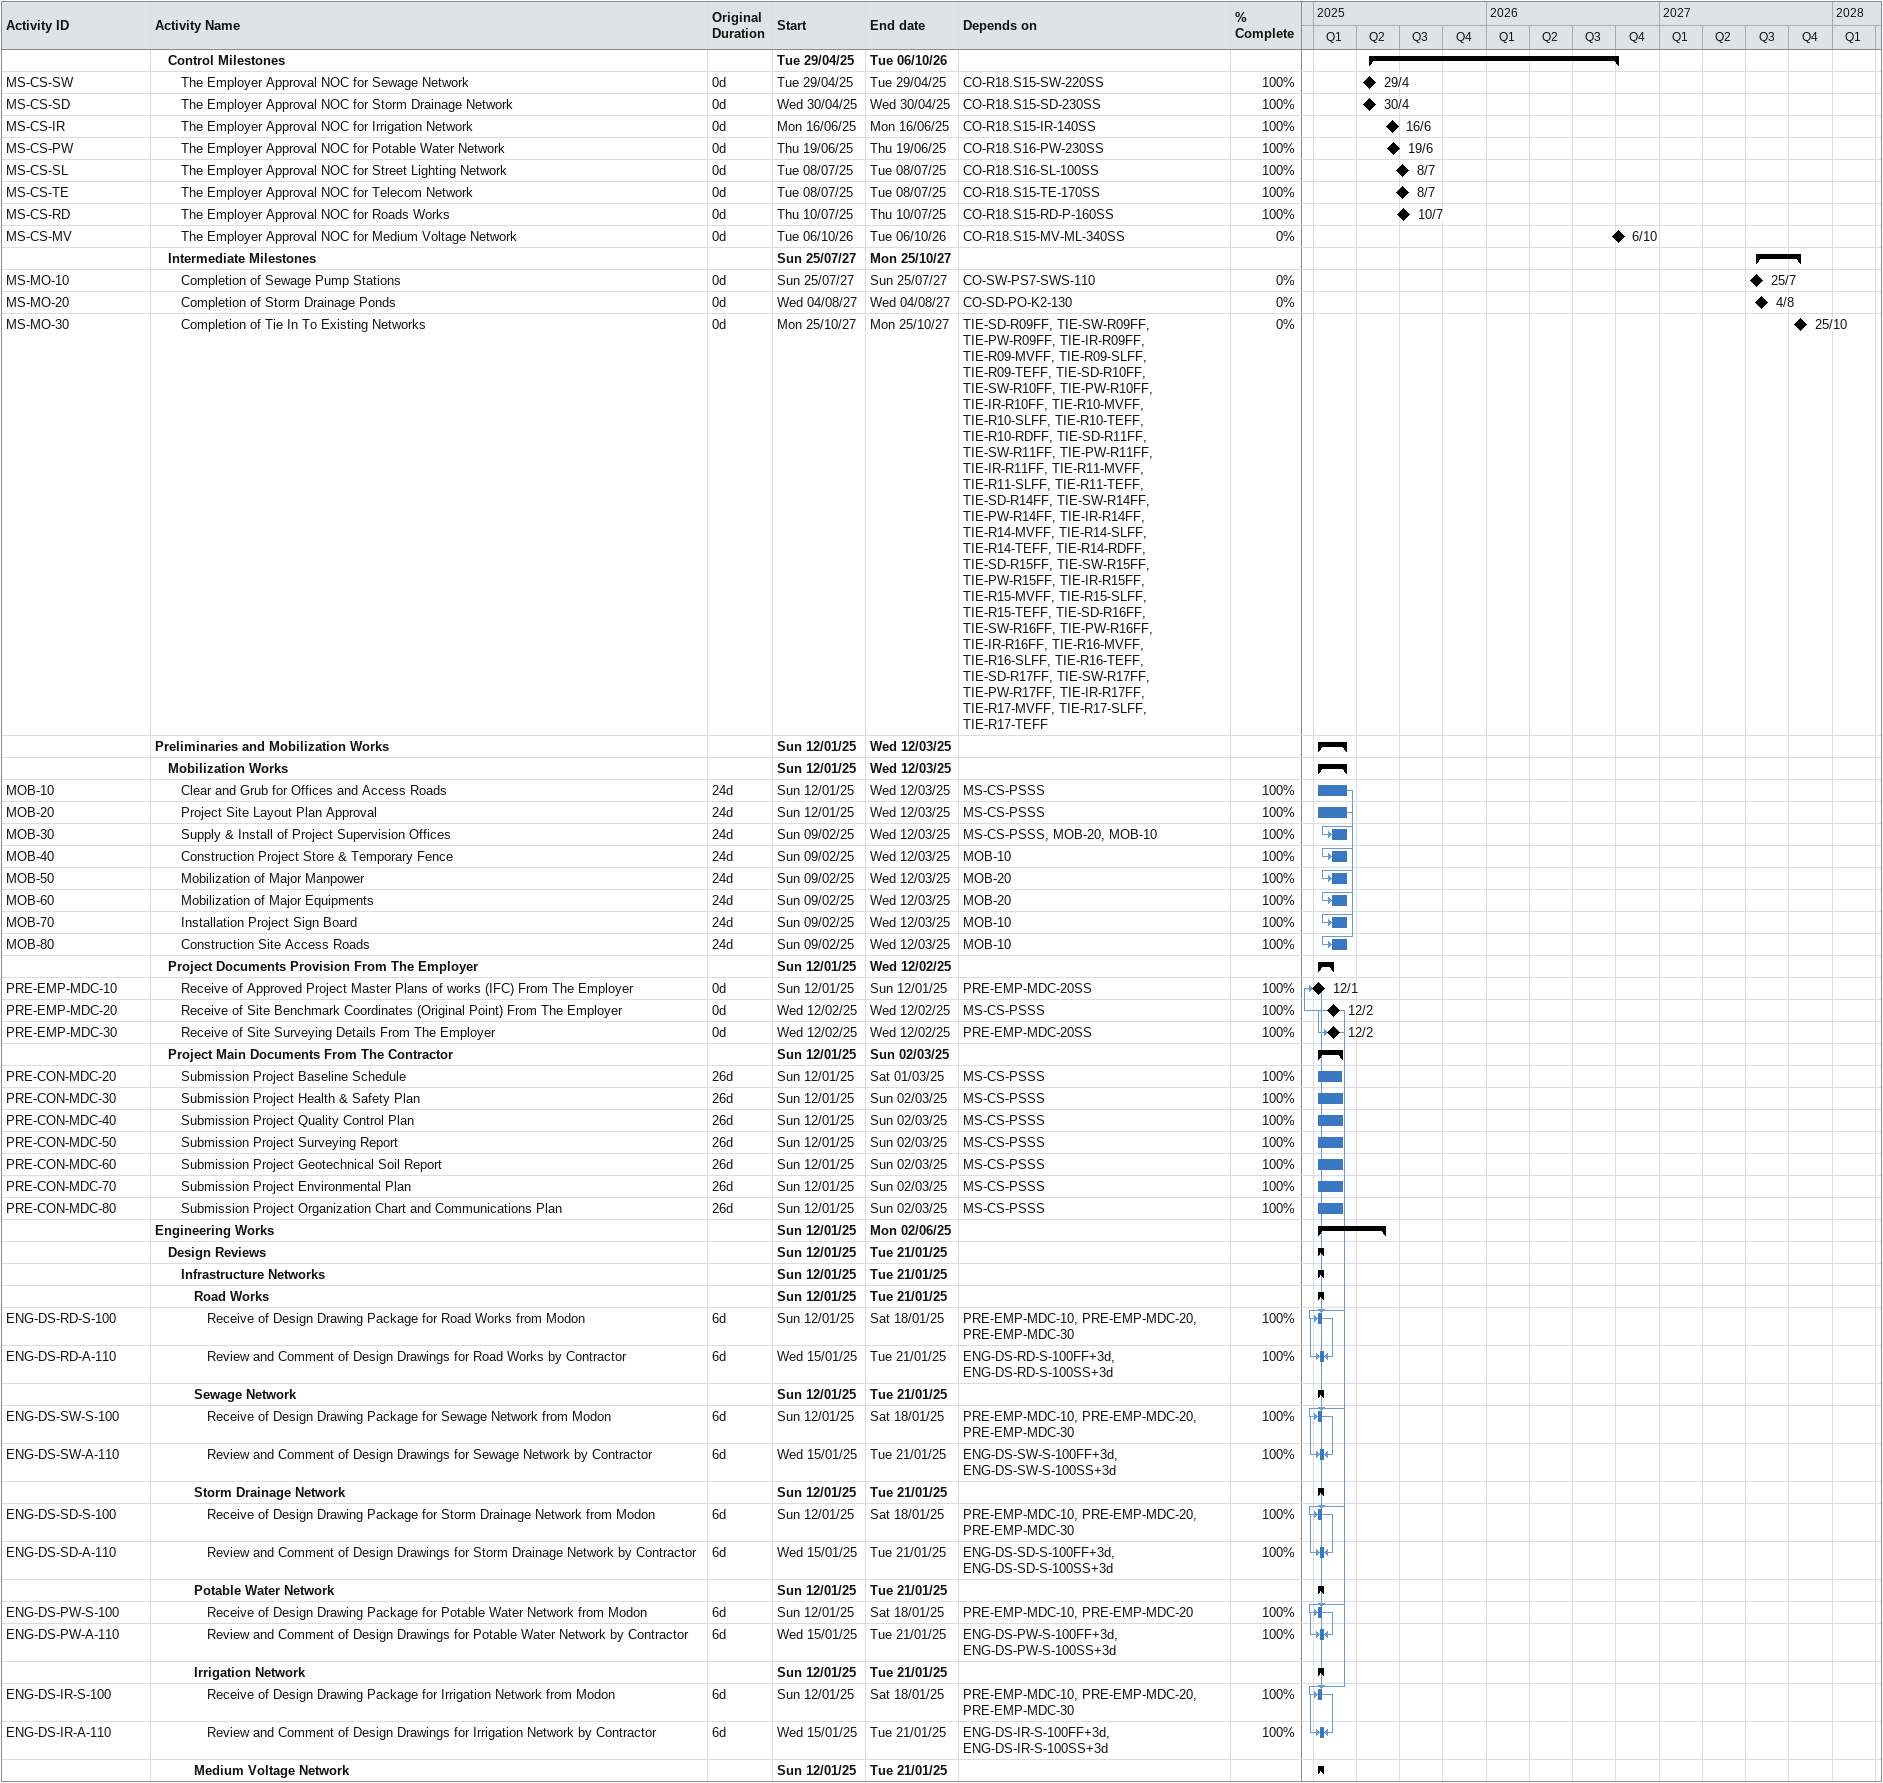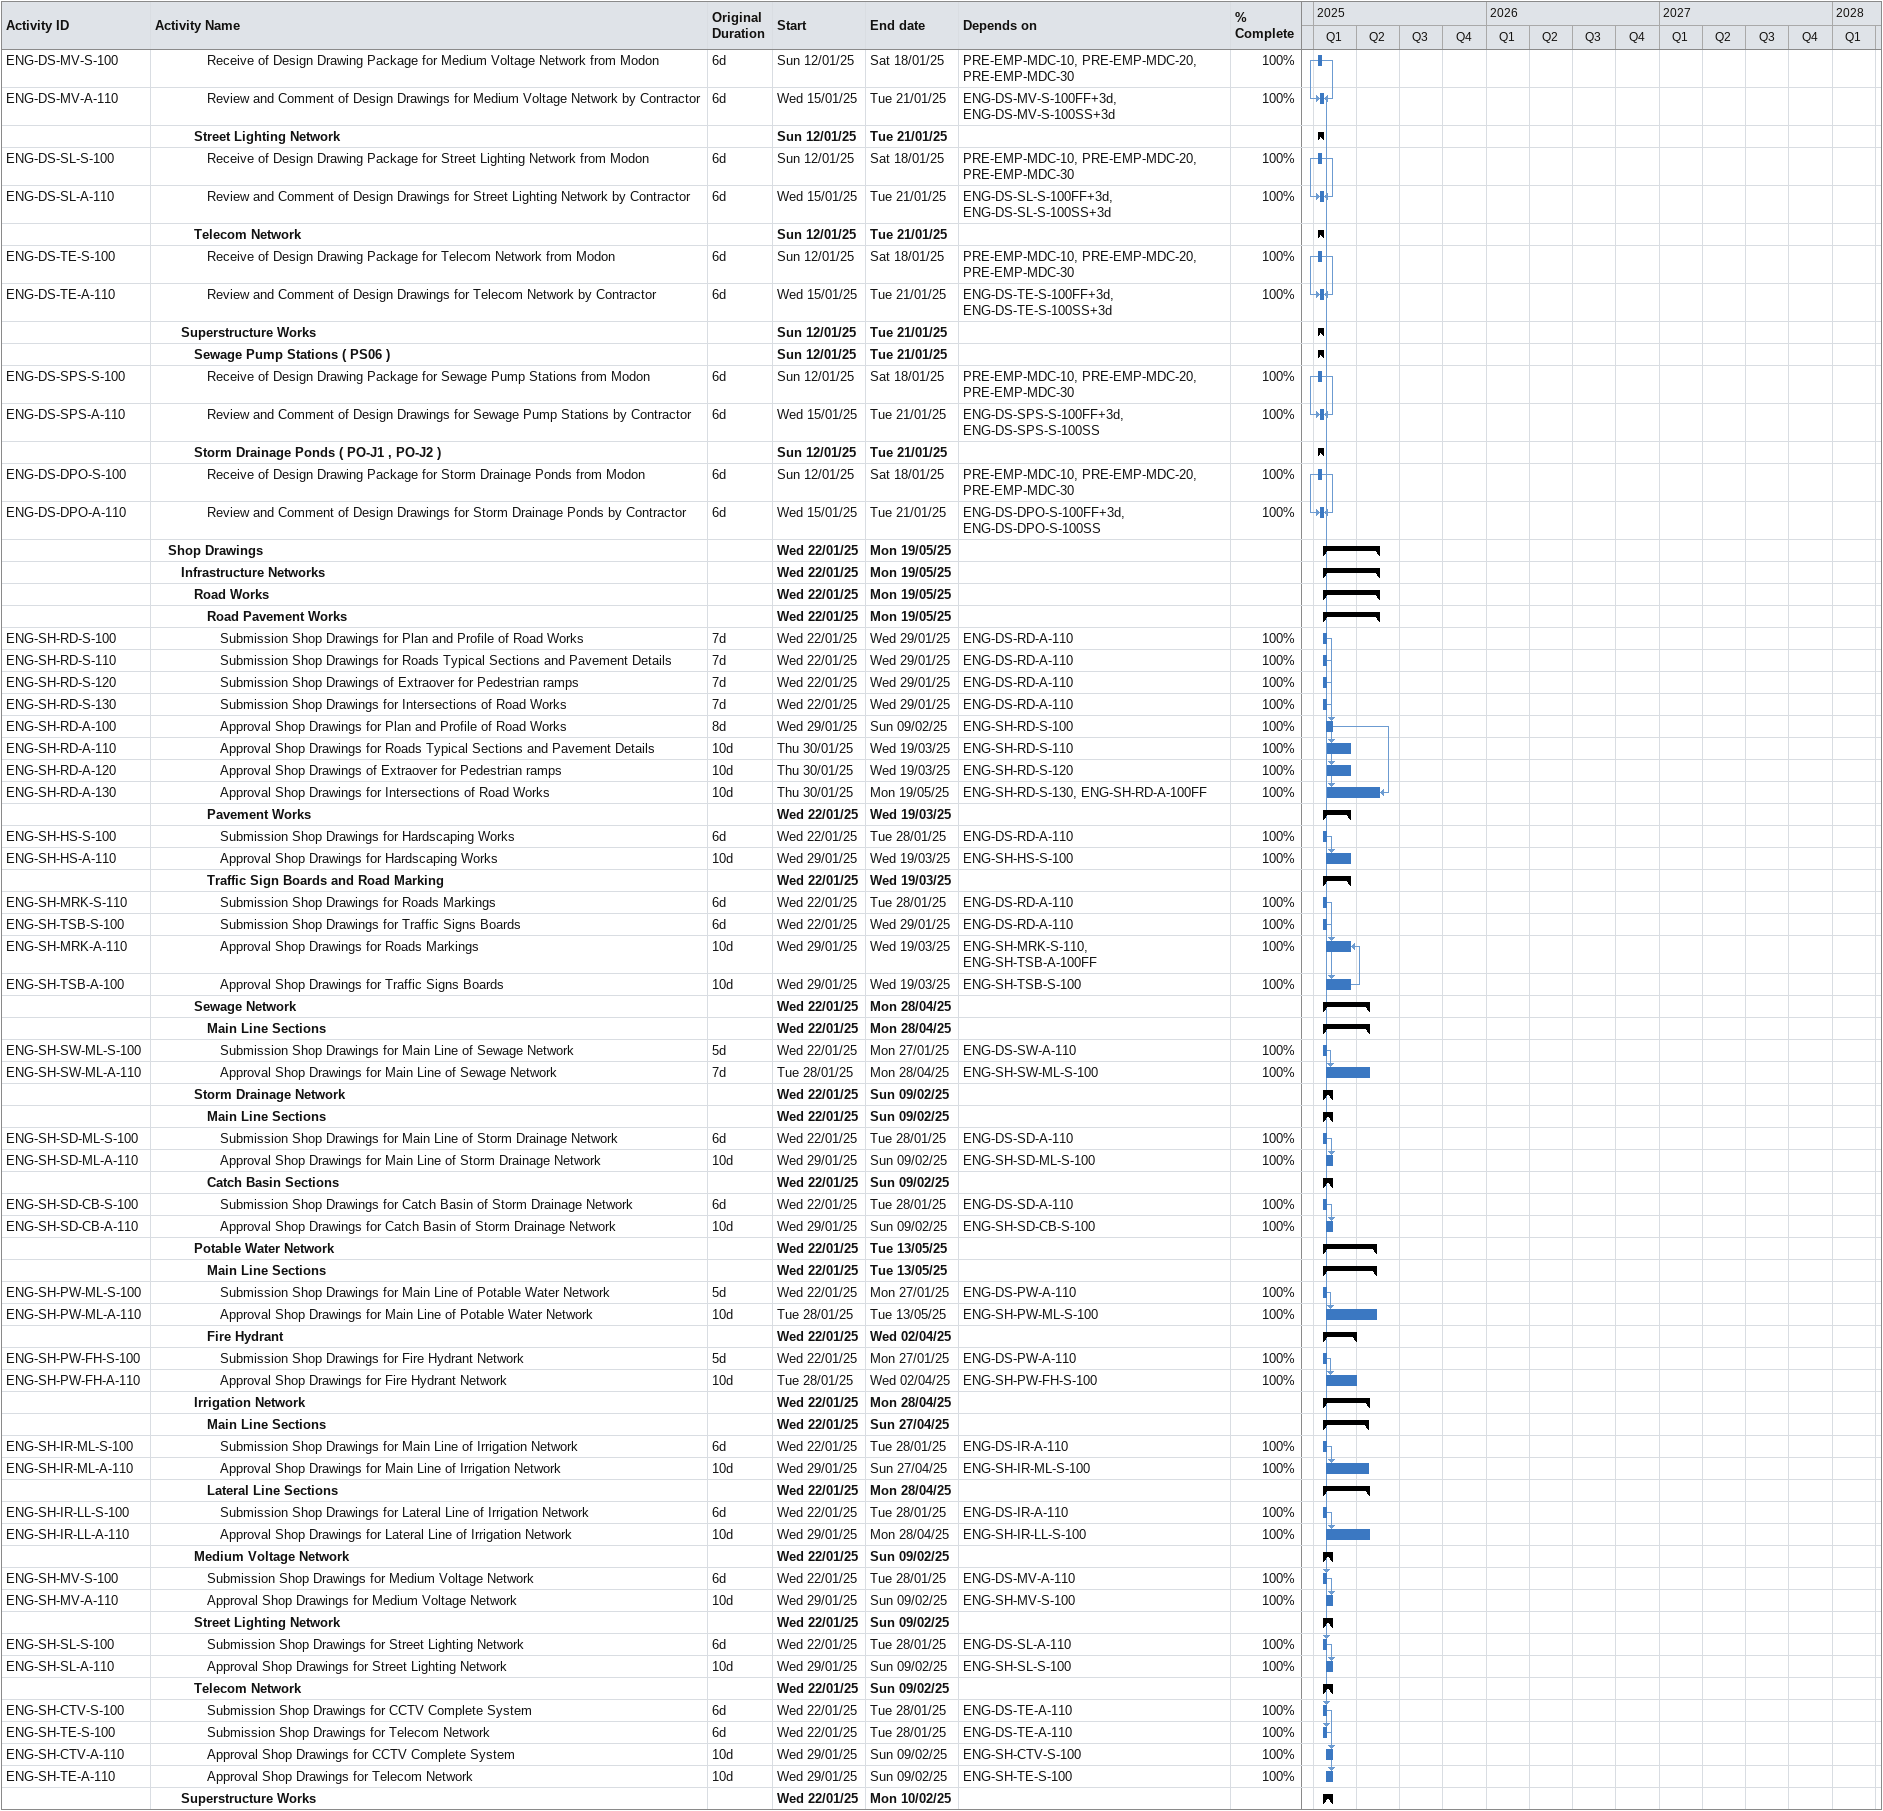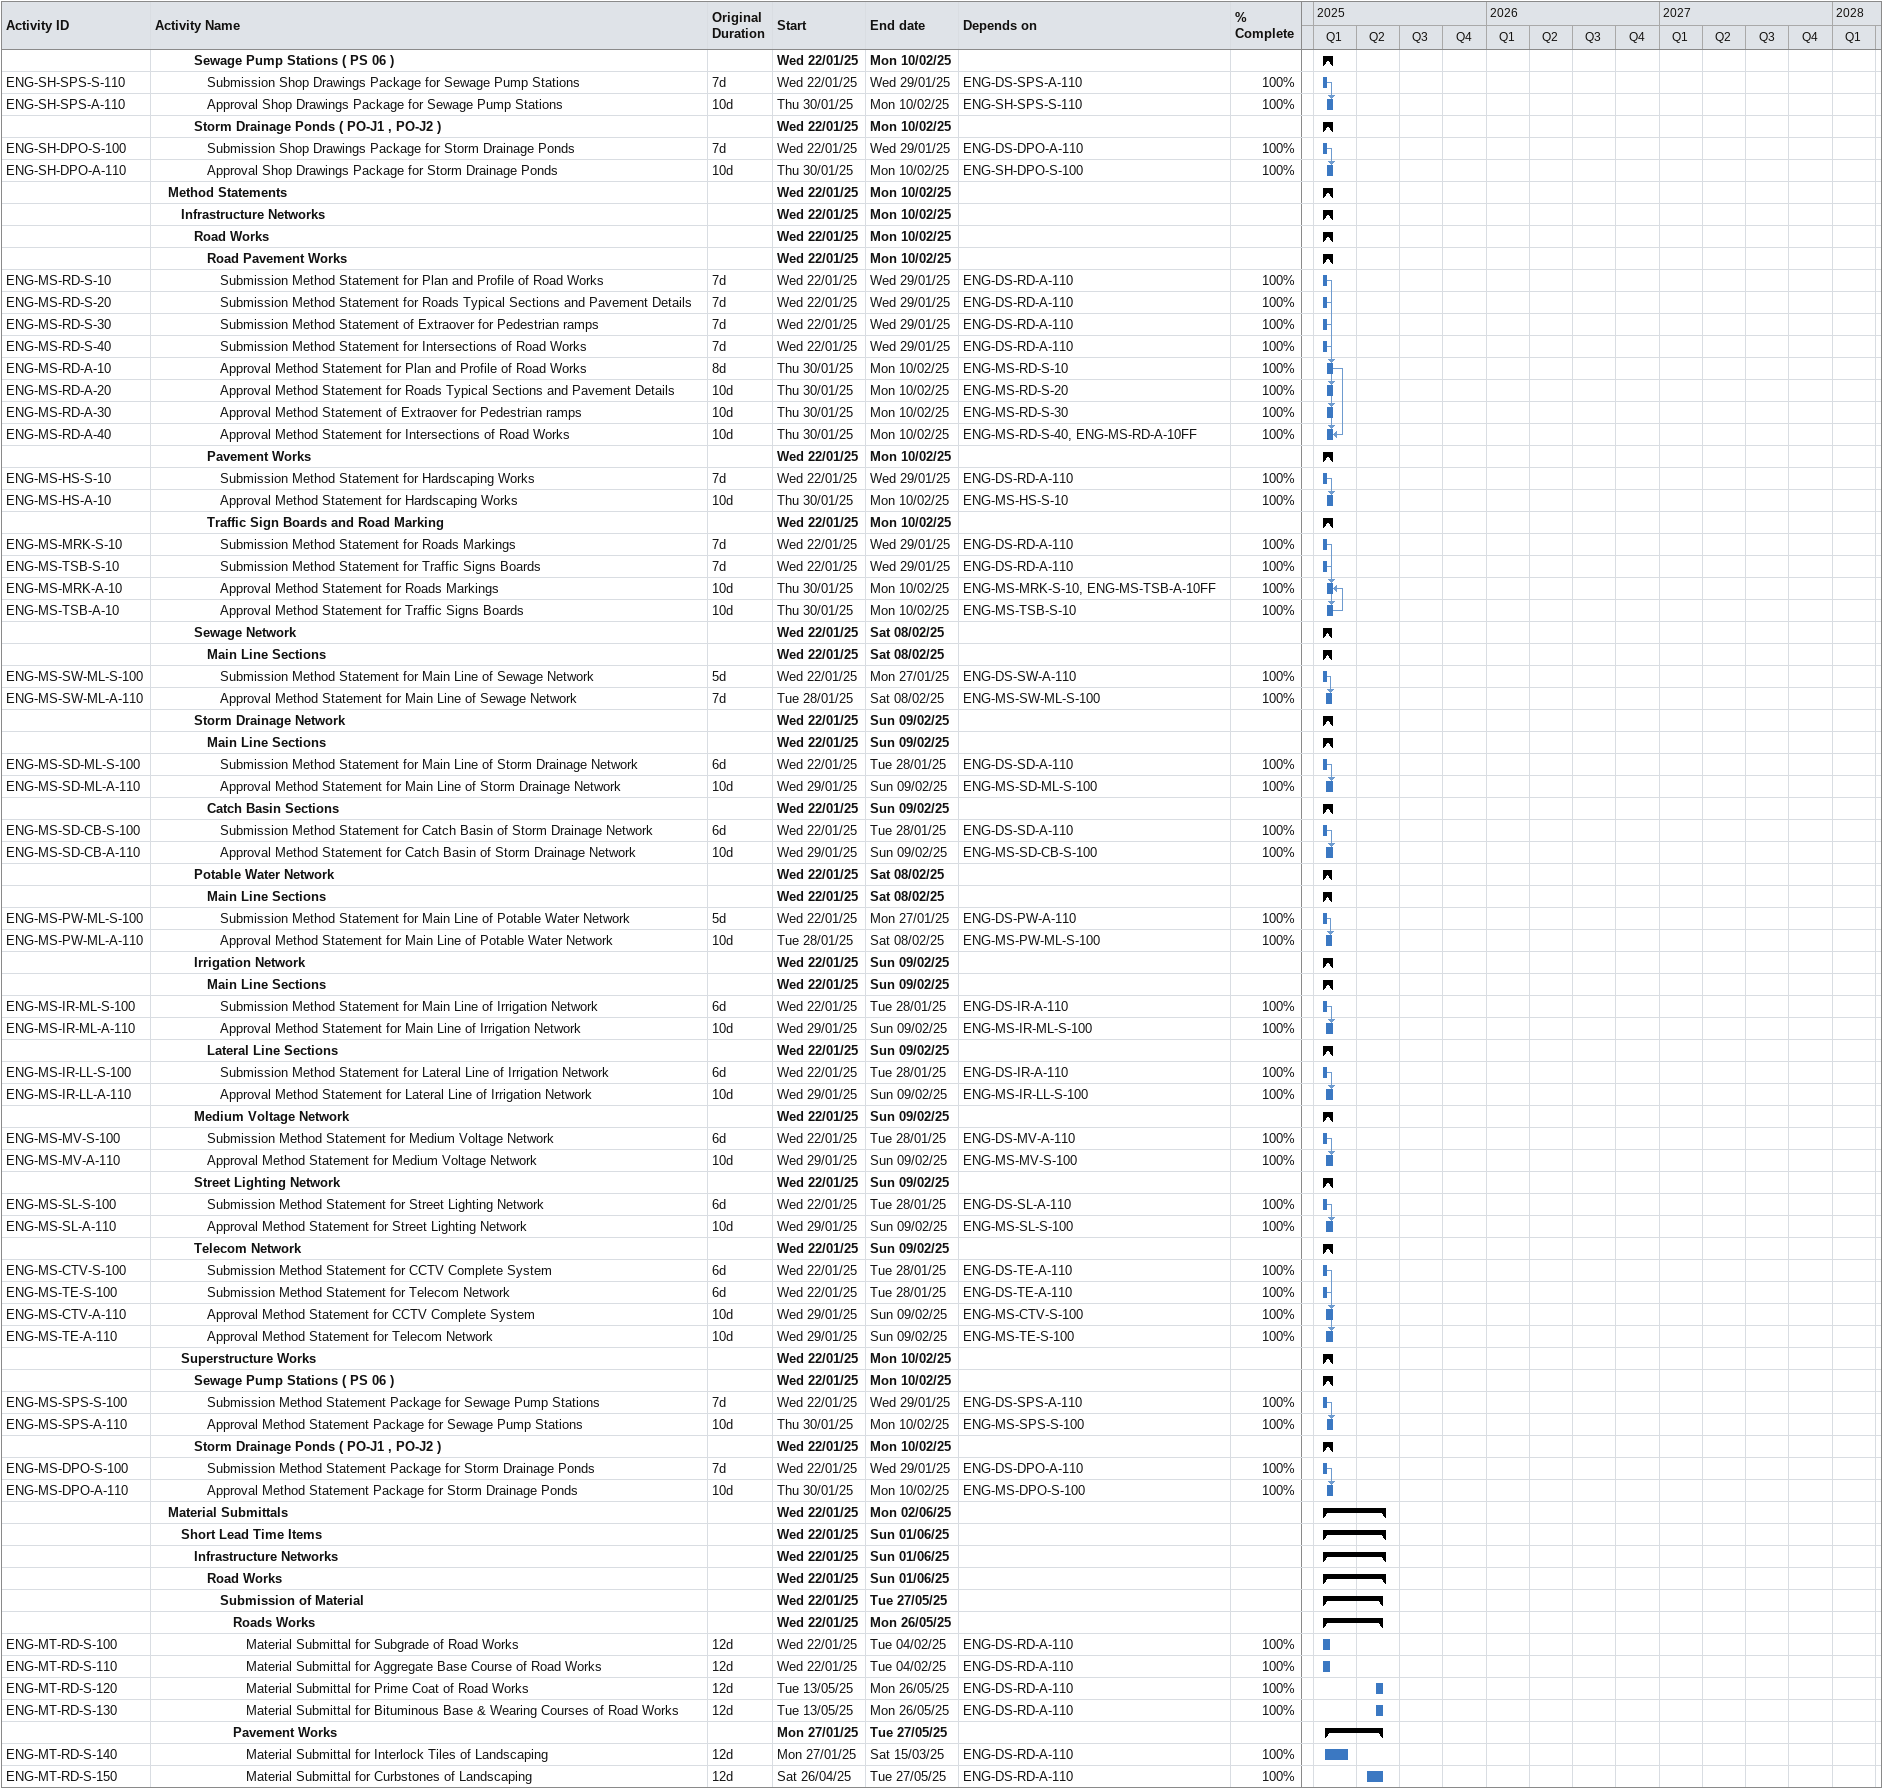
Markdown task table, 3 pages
| ID | Level | Task | Original duration | Start | Finish | Predecessors | % complete |
|---|---|---|---|---|---|---|---|
|  | 2 | **Control Milestones** |  | 2025-04-29 | 2026-10-06 |  |  |
| MS-CS-SW | 3 | The Employer Approval NOC for Sewage Network | 0d | 2025-04-29 | 2025-04-29 | CO-R18.S15-SW-220SS | 100 |
| MS-CS-SD | 3 | The Employer Approval NOC for Storm Drainage Network | 0d | 2025-04-30 | 2025-04-30 | CO-R18.S15-SD-230SS | 100 |
| MS-CS-IR | 3 | The Employer Approval NOC for Irrigation Network | 0d | 2025-06-16 | 2025-06-16 | CO-R18.S15-IR-140SS | 100 |
| MS-CS-PW | 3 | The Employer Approval NOC for Potable Water Network | 0d | 2025-06-19 | 2025-06-19 | CO-R18.S16-PW-230SS | 100 |
| MS-CS-SL | 3 | The Employer Approval NOC for Street Lighting Network | 0d | 2025-07-08 | 2025-07-08 | CO-R18.S16-SL-100SS | 100 |
| MS-CS-TE | 3 | The Employer Approval NOC for Telecom Network | 0d | 2025-07-08 | 2025-07-08 | CO-R18.S15-TE-170SS | 100 |
| MS-CS-RD | 3 | The Employer Approval NOC for Roads Works | 0d | 2025-07-10 | 2025-07-10 | CO-R18.S15-RD-P-160SS | 100 |
| MS-CS-MV | 3 | The Employer Approval NOC for Medium Voltage Network | 0d | 2026-10-06 | 2026-10-06 | CO-R18.S15-MV-ML-340SS | 0 |
|  | 2 | **Intermediate Milestones** |  | 2027-07-25 | 2027-10-25 |  |  |
| MS-MO-10 | 3 | Completion of Sewage Pump Stations | 0d | 2027-07-25 | 2027-07-25 | CO-SW-PS7-SWS-110 | 0 |
| MS-MO-20 | 3 | Completion of Storm Drainage Ponds | 0d | 2027-08-04 | 2027-08-04 | CO-SD-PO-K2-130 | 0 |
| MS-MO-30 | 3 | Completion of Tie In To Existing Networks | 0d | 2027-10-25 | 2027-10-25 | TIE-SD-R09FF, TIE-SW-R09FF, TIE-PW-R09FF, TIE-IR-R09FF, TIE-R09-MVFF, TIE-R09-SLFF, TIE-R09-TEFF, TIE-SD-R10FF, TIE-SW-R10FF, TIE-PW-R10FF, TIE-IR-R10FF, TIE-R10-MVFF, TIE-R10-SLFF, TIE-R10-TEFF, TIE-R10-RDFF, TIE-SD-R11FF, TIE-SW-R11FF, TIE-PW-R11FF, TIE-IR-R11FF, TIE-R11-MVFF, TIE-R11-SLFF, TIE-R11-TEFF, TIE-SD-R14FF, TIE-SW-R14FF, TIE-PW-R14FF, TIE-IR-R14FF, TIE-R14-MVFF, TIE-R14-SLFF, TIE-R14-TEFF, TIE-R14-RDFF, TIE-SD-R15FF, TIE-SW-R15FF, TIE-PW-R15FF, TIE-IR-R15FF, TIE-R15-MVFF, TIE-R15-SLFF, TIE-R15-TEFF, TIE-SD-R16FF, TIE-SW-R16FF, TIE-PW-R16FF, TIE-IR-R16FF, TIE-R16-MVFF, TIE-R16-SLFF, TIE-R16-TEFF, TIE-SD-R17FF, TIE-SW-R17FF, TIE-PW-R17FF, TIE-IR-R17FF, TIE-R17-MVFF, TIE-R17-SLFF, TIE-R17-TEFF | 0 |
|  | 1 | **Preliminaries and Mobilization Works** |  | 2025-01-12 | 2025-03-12 |  |  |
|  | 2 | **Mobilization Works** |  | 2025-01-12 | 2025-03-12 |  |  |
| MOB-10 | 3 | Clear and Grub for Offices and Access Roads | 24d | 2025-01-12 | 2025-03-12 | MS-CS-PSSS | 100 |
| MOB-20 | 3 | Project Site Layout Plan Approval | 24d | 2025-01-12 | 2025-03-12 | MS-CS-PSSS | 100 |
| MOB-30 | 3 | Supply & Install of Project Supervision Offices | 24d | 2025-02-09 | 2025-03-12 | MS-CS-PSSS, MOB-20, MOB-10 | 100 |
| MOB-40 | 3 | Construction Project Store & Temporary Fence | 24d | 2025-02-09 | 2025-03-12 | MOB-10 | 100 |
| MOB-50 | 3 | Mobilization of Major Manpower | 24d | 2025-02-09 | 2025-03-12 | MOB-20 | 100 |
| MOB-60 | 3 | Mobilization of Major Equipments | 24d | 2025-02-09 | 2025-03-12 | MOB-20 | 100 |
| MOB-70 | 3 | Installation Project Sign Board | 24d | 2025-02-09 | 2025-03-12 | MOB-10 | 100 |
| MOB-80 | 3 | Construction Site Access Roads | 24d | 2025-02-09 | 2025-03-12 | MOB-10 | 100 |
|  | 2 | **Project Documents Provision From The Employer** |  | 2025-01-12 | 2025-02-12 |  |  |
| PRE-EMP-MDC-10 | 3 | Receive of Approved Project Master Plans of works (IFC) From The Employer | 0d | 2025-01-12 | 2025-01-12 | PRE-EMP-MDC-20SS | 100 |
| PRE-EMP-MDC-20 | 3 | Receive of Site Benchmark Coordinates (Original Point) From The Employer | 0d | 2025-02-12 | 2025-02-12 | MS-CS-PSSS | 100 |
| PRE-EMP-MDC-30 | 3 | Receive of Site Surveying Details From The Employer | 0d | 2025-02-12 | 2025-02-12 | PRE-EMP-MDC-20SS | 100 |
|  | 2 | **Project Main Documents From The Contractor** |  | 2025-01-12 | 2025-03-02 |  |  |
| PRE-CON-MDC-20 | 3 | Submission Project Baseline Schedule | 26d | 2025-01-12 | 2025-03-01 | MS-CS-PSSS | 100 |
| PRE-CON-MDC-30 | 3 | Submission Project Health & Safety Plan | 26d | 2025-01-12 | 2025-03-02 | MS-CS-PSSS | 100 |
| PRE-CON-MDC-40 | 3 | Submission Project Quality Control Plan | 26d | 2025-01-12 | 2025-03-02 | MS-CS-PSSS | 100 |
| PRE-CON-MDC-50 | 3 | Submission Project Surveying Report | 26d | 2025-01-12 | 2025-03-02 | MS-CS-PSSS | 100 |
| PRE-CON-MDC-60 | 3 | Submission Project Geotechnical Soil Report | 26d | 2025-01-12 | 2025-03-02 | MS-CS-PSSS | 100 |
| PRE-CON-MDC-70 | 3 | Submission Project Environmental Plan | 26d | 2025-01-12 | 2025-03-02 | MS-CS-PSSS | 100 |
| PRE-CON-MDC-80 | 3 | Submission Project Organization Chart and Communications Plan | 26d | 2025-01-12 | 2025-03-02 | MS-CS-PSSS | 100 |
|  | 1 | **Engineering Works** |  | 2025-01-12 | 2025-06-02 |  |  |
|  | 2 | **Design Reviews** |  | 2025-01-12 | 2025-01-21 |  |  |
|  | 3 | **Infrastructure Networks** |  | 2025-01-12 | 2025-01-21 |  |  |
|  | 4 | **Road Works** |  | 2025-01-12 | 2025-01-21 |  |  |
| ENG-DS-RD-S-100 | 5 | Receive of Design Drawing Package for Road Works from Modon | 6d | 2025-01-12 | 2025-01-18 | PRE-EMP-MDC-10, PRE-EMP-MDC-20, PRE-EMP-MDC-30 | 100 |
| ENG-DS-RD-A-110 | 5 | Review and Comment of Design Drawings for Road Works by Contractor | 6d | 2025-01-15 | 2025-01-21 | ENG-DS-RD-S-100FF+3d, ENG-DS-RD-S-100SS+3d | 100 |
|  | 4 | **Sewage Network** |  | 2025-01-12 | 2025-01-21 |  |  |
| ENG-DS-SW-S-100 | 5 | Receive of Design Drawing Package for Sewage Network from Modon | 6d | 2025-01-12 | 2025-01-18 | PRE-EMP-MDC-10, PRE-EMP-MDC-20, PRE-EMP-MDC-30 | 100 |
| ENG-DS-SW-A-110 | 5 | Review and Comment of Design Drawings for Sewage Network by Contractor | 6d | 2025-01-15 | 2025-01-21 | ENG-DS-SW-S-100FF+3d, ENG-DS-SW-S-100SS+3d | 100 |
|  | 4 | **Storm Drainage Network** |  | 2025-01-12 | 2025-01-21 |  |  |
| ENG-DS-SD-S-100 | 5 | Receive of Design Drawing Package for Storm Drainage Network from Modon | 6d | 2025-01-12 | 2025-01-18 | PRE-EMP-MDC-10, PRE-EMP-MDC-20, PRE-EMP-MDC-30 | 100 |
| ENG-DS-SD-A-110 | 5 | Review and Comment of Design Drawings for Storm Drainage Network by Contractor | 6d | 2025-01-15 | 2025-01-21 | ENG-DS-SD-S-100FF+3d, ENG-DS-SD-S-100SS+3d | 100 |
|  | 4 | **Potable Water Network** |  | 2025-01-12 | 2025-01-21 |  |  |
| ENG-DS-PW-S-100 | 5 | Receive of Design Drawing Package for Potable Water Network from Modon | 6d | 2025-01-12 | 2025-01-18 | PRE-EMP-MDC-10, PRE-EMP-MDC-20 | 100 |
| ENG-DS-PW-A-110 | 5 | Review and Comment of Design Drawings for Potable Water Network by Contractor | 6d | 2025-01-15 | 2025-01-21 | ENG-DS-PW-S-100FF+3d, ENG-DS-PW-S-100SS+3d | 100 |
|  | 4 | **Irrigation Network** |  | 2025-01-12 | 2025-01-21 |  |  |
| ENG-DS-IR-S-100 | 5 | Receive of Design Drawing Package for Irrigation Network from Modon | 6d | 2025-01-12 | 2025-01-18 | PRE-EMP-MDC-10, PRE-EMP-MDC-20, PRE-EMP-MDC-30 | 100 |
| ENG-DS-IR-A-110 | 5 | Review and Comment of Design Drawings for Irrigation Network by Contractor | 6d | 2025-01-15 | 2025-01-21 | ENG-DS-IR-S-100FF+3d, ENG-DS-IR-S-100SS+3d | 100 |
|  | 4 | **Medium Voltage Network** |  | 2025-01-12 | 2025-01-21 |  |  |
| ENG-DS-MV-S-100 | 5 | Receive of Design Drawing Package for Medium Voltage Network from Modon | 6d | 2025-01-12 | 2025-01-18 | PRE-EMP-MDC-10, PRE-EMP-MDC-20, PRE-EMP-MDC-30 | 100 |
| ENG-DS-MV-A-110 | 5 | Review and Comment of Design Drawings for Medium Voltage Network by Contractor | 6d | 2025-01-15 | 2025-01-21 | ENG-DS-MV-S-100FF+3d, ENG-DS-MV-S-100SS+3d | 100 |
|  | 4 | **Street Lighting Network** |  | 2025-01-12 | 2025-01-21 |  |  |
| ENG-DS-SL-S-100 | 5 | Receive of Design Drawing Package for Street Lighting Network from Modon | 6d | 2025-01-12 | 2025-01-18 | PRE-EMP-MDC-10, PRE-EMP-MDC-20, PRE-EMP-MDC-30 | 100 |
| ENG-DS-SL-A-110 | 5 | Review and Comment of Design Drawings for Street Lighting Network by Contractor | 6d | 2025-01-15 | 2025-01-21 | ENG-DS-SL-S-100FF+3d, ENG-DS-SL-S-100SS+3d | 100 |
|  | 4 | **Telecom Network** |  | 2025-01-12 | 2025-01-21 |  |  |
| ENG-DS-TE-S-100 | 5 | Receive of Design Drawing Package for Telecom Network from Modon | 6d | 2025-01-12 | 2025-01-18 | PRE-EMP-MDC-10, PRE-EMP-MDC-20, PRE-EMP-MDC-30 | 100 |
| ENG-DS-TE-A-110 | 5 | Review and Comment of Design Drawings for Telecom Network by Contractor | 6d | 2025-01-15 | 2025-01-21 | ENG-DS-TE-S-100FF+3d, ENG-DS-TE-S-100SS+3d | 100 |
|  | 3 | **Superstructure Works** |  | 2025-01-12 | 2025-01-21 |  |  |
|  | 4 | **Sewage Pump Stations ( PS06 )** |  | 2025-01-12 | 2025-01-21 |  |  |
| ENG-DS-SPS-S-100 | 5 | Receive of Design Drawing Package for Sewage Pump Stations from Modon | 6d | 2025-01-12 | 2025-01-18 | PRE-EMP-MDC-10, PRE-EMP-MDC-20, PRE-EMP-MDC-30 | 100 |
| ENG-DS-SPS-A-110 | 5 | Review and Comment of Design Drawings for Sewage Pump Stations by Contractor | 6d | 2025-01-15 | 2025-01-21 | ENG-DS-SPS-S-100FF+3d, ENG-DS-SPS-S-100SS | 100 |
|  | 4 | **Storm Drainage Ponds ( PO-J1 , PO-J2 )** |  | 2025-01-12 | 2025-01-21 |  |  |
| ENG-DS-DPO-S-100 | 5 | Receive of Design Drawing Package for Storm Drainage Ponds from Modon | 6d | 2025-01-12 | 2025-01-18 | PRE-EMP-MDC-10, PRE-EMP-MDC-20, PRE-EMP-MDC-30 | 100 |
| ENG-DS-DPO-A-110 | 5 | Review and Comment of Design Drawings for Storm Drainage Ponds by Contractor | 6d | 2025-01-15 | 2025-01-21 | ENG-DS-DPO-S-100FF+3d, ENG-DS-DPO-S-100SS | 100 |
|  | 2 | **Shop Drawings** |  | 2025-01-22 | 2025-05-19 |  |  |
|  | 3 | **Infrastructure Networks** |  | 2025-01-22 | 2025-05-19 |  |  |
|  | 4 | **Road Works** |  | 2025-01-22 | 2025-05-19 |  |  |
|  | 5 | **Road Pavement Works** |  | 2025-01-22 | 2025-05-19 |  |  |
| ENG-SH-RD-S-100 | 6 | Submission Shop Drawings for Plan and Profile of Road Works | 7d | 2025-01-22 | 2025-01-29 | ENG-DS-RD-A-110 | 100 |
| ENG-SH-RD-S-110 | 6 | Submission Shop Drawings for Roads Typical Sections and Pavement Details | 7d | 2025-01-22 | 2025-01-29 | ENG-DS-RD-A-110 | 100 |
| ENG-SH-RD-S-120 | 6 | Submission Shop Drawings of Extraover for Pedestrian ramps | 7d | 2025-01-22 | 2025-01-29 | ENG-DS-RD-A-110 | 100 |
| ENG-SH-RD-S-130 | 6 | Submission Shop Drawings for Intersections of Road Works | 7d | 2025-01-22 | 2025-01-29 | ENG-DS-RD-A-110 | 100 |
| ENG-SH-RD-A-100 | 6 | Approval Shop Drawings for Plan and Profile of Road Works | 8d | 2025-01-29 | 2025-02-09 | ENG-SH-RD-S-100 | 100 |
| ENG-SH-RD-A-110 | 6 | Approval Shop Drawings for Roads Typical Sections and Pavement Details | 10d | 2025-01-30 | 2025-03-19 | ENG-SH-RD-S-110 | 100 |
| ENG-SH-RD-A-120 | 6 | Approval Shop Drawings of Extraover for Pedestrian ramps | 10d | 2025-01-30 | 2025-03-19 | ENG-SH-RD-S-120 | 100 |
| ENG-SH-RD-A-130 | 6 | Approval Shop Drawings for Intersections of Road Works | 10d | 2025-01-30 | 2025-05-19 | ENG-SH-RD-S-130, ENG-SH-RD-A-100FF | 100 |
|  | 5 | **Pavement Works** |  | 2025-01-22 | 2025-03-19 |  |  |
| ENG-SH-HS-S-100 | 6 | Submission Shop Drawings for Hardscaping Works | 6d | 2025-01-22 | 2025-01-28 | ENG-DS-RD-A-110 | 100 |
| ENG-SH-HS-A-110 | 6 | Approval Shop Drawings for Hardscaping Works | 10d | 2025-01-29 | 2025-03-19 | ENG-SH-HS-S-100 | 100 |
|  | 5 | **Traffic Sign Boards and Road Marking** |  | 2025-01-22 | 2025-03-19 |  |  |
| ENG-SH-MRK-S-110 | 6 | Submission Shop Drawings for Roads Markings | 6d | 2025-01-22 | 2025-01-28 | ENG-DS-RD-A-110 | 100 |
| ENG-SH-TSB-S-100 | 6 | Submission Shop Drawings for Traffic Signs Boards | 6d | 2025-01-22 | 2025-01-29 | ENG-DS-RD-A-110 | 100 |
| ENG-SH-MRK-A-110 | 6 | Approval Shop Drawings for Roads Markings | 10d | 2025-01-29 | 2025-03-19 | ENG-SH-MRK-S-110, ENG-SH-TSB-A-100FF | 100 |
| ENG-SH-TSB-A-100 | 6 | Approval Shop Drawings for Traffic Signs Boards | 10d | 2025-01-29 | 2025-03-19 | ENG-SH-TSB-S-100 | 100 |
|  | 4 | **Sewage Network** |  | 2025-01-22 | 2025-04-28 |  |  |
|  | 5 | **Main Line Sections** |  | 2025-01-22 | 2025-04-28 |  |  |
| ENG-SH-SW-ML-S-100 | 6 | Submission Shop Drawings for Main Line of Sewage Network | 5d | 2025-01-22 | 2025-01-27 | ENG-DS-SW-A-110 | 100 |
| ENG-SH-SW-ML-A-110 | 6 | Approval Shop Drawings for Main Line of Sewage Network | 7d | 2025-01-28 | 2025-04-28 | ENG-SH-SW-ML-S-100 | 100 |
|  | 4 | **Storm Drainage Network** |  | 2025-01-22 | 2025-02-09 |  |  |
|  | 5 | **Main Line Sections** |  | 2025-01-22 | 2025-02-09 |  |  |
| ENG-SH-SD-ML-S-100 | 6 | Submission Shop Drawings for Main Line of Storm Drainage Network | 6d | 2025-01-22 | 2025-01-28 | ENG-DS-SD-A-110 | 100 |
| ENG-SH-SD-ML-A-110 | 6 | Approval Shop Drawings for Main Line of Storm Drainage Network | 10d | 2025-01-29 | 2025-02-09 | ENG-SH-SD-ML-S-100 | 100 |
|  | 5 | **Catch Basin Sections** |  | 2025-01-22 | 2025-02-09 |  |  |
| ENG-SH-SD-CB-S-100 | 6 | Submission Shop Drawings for Catch Basin of Storm Drainage Network | 6d | 2025-01-22 | 2025-01-28 | ENG-DS-SD-A-110 | 100 |
| ENG-SH-SD-CB-A-110 | 6 | Approval Shop Drawings for Catch Basin of Storm Drainage Network | 10d | 2025-01-29 | 2025-02-09 | ENG-SH-SD-CB-S-100 | 100 |
|  | 4 | **Potable Water Network** |  | 2025-01-22 | 2025-05-13 |  |  |
|  | 5 | **Main Line Sections** |  | 2025-01-22 | 2025-05-13 |  |  |
| ENG-SH-PW-ML-S-100 | 6 | Submission Shop Drawings for Main Line of Potable Water Network | 5d | 2025-01-22 | 2025-01-27 | ENG-DS-PW-A-110 | 100 |
| ENG-SH-PW-ML-A-110 | 6 | Approval Shop Drawings for Main Line of Potable Water Network | 10d | 2025-01-28 | 2025-05-13 | ENG-SH-PW-ML-S-100 | 100 |
|  | 5 | **Fire Hydrant** |  | 2025-01-22 | 2025-04-02 |  |  |
| ENG-SH-PW-FH-S-100 | 6 | Submission Shop Drawings for Fire Hydrant Network | 5d | 2025-01-22 | 2025-01-27 | ENG-DS-PW-A-110 | 100 |
| ENG-SH-PW-FH-A-110 | 6 | Approval Shop Drawings for Fire Hydrant Network | 10d | 2025-01-28 | 2025-04-02 | ENG-SH-PW-FH-S-100 | 100 |
|  | 4 | **Irrigation Network** |  | 2025-01-22 | 2025-04-28 |  |  |
|  | 5 | **Main Line Sections** |  | 2025-01-22 | 2025-04-27 |  |  |
| ENG-SH-IR-ML-S-100 | 6 | Submission Shop Drawings for Main Line of Irrigation Network | 6d | 2025-01-22 | 2025-01-28 | ENG-DS-IR-A-110 | 100 |
| ENG-SH-IR-ML-A-110 | 6 | Approval Shop Drawings for Main Line of Irrigation Network | 10d | 2025-01-29 | 2025-04-27 | ENG-SH-IR-ML-S-100 | 100 |
|  | 5 | **Lateral Line Sections** |  | 2025-01-22 | 2025-04-28 |  |  |
| ENG-SH-IR-LL-S-100 | 6 | Submission Shop Drawings for Lateral Line of Irrigation Network | 6d | 2025-01-22 | 2025-01-28 | ENG-DS-IR-A-110 | 100 |
| ENG-SH-IR-LL-A-110 | 6 | Approval Shop Drawings for Lateral Line of Irrigation Network | 10d | 2025-01-29 | 2025-04-28 | ENG-SH-IR-LL-S-100 | 100 |
|  | 4 | **Medium Voltage Network** |  | 2025-01-22 | 2025-02-09 |  |  |
| ENG-SH-MV-S-100 | 5 | Submission Shop Drawings for Medium Voltage Network | 6d | 2025-01-22 | 2025-01-28 | ENG-DS-MV-A-110 | 100 |
| ENG-SH-MV-A-110 | 5 | Approval Shop Drawings for Medium Voltage Network | 10d | 2025-01-29 | 2025-02-09 | ENG-SH-MV-S-100 | 100 |
|  | 4 | **Street Lighting Network** |  | 2025-01-22 | 2025-02-09 |  |  |
| ENG-SH-SL-S-100 | 5 | Submission Shop Drawings for Street Lighting Network | 6d | 2025-01-22 | 2025-01-28 | ENG-DS-SL-A-110 | 100 |
| ENG-SH-SL-A-110 | 5 | Approval Shop Drawings for Street Lighting Network | 10d | 2025-01-29 | 2025-02-09 | ENG-SH-SL-S-100 | 100 |
|  | 4 | **Telecom Network** |  | 2025-01-22 | 2025-02-09 |  |  |
| ENG-SH-CTV-S-100 | 5 | Submission Shop Drawings for CCTV Complete System | 6d | 2025-01-22 | 2025-01-28 | ENG-DS-TE-A-110 | 100 |
| ENG-SH-TE-S-100 | 5 | Submission Shop Drawings for Telecom Network | 6d | 2025-01-22 | 2025-01-28 | ENG-DS-TE-A-110 | 100 |
| ENG-SH-CTV-A-110 | 5 | Approval Shop Drawings for CCTV Complete System | 10d | 2025-01-29 | 2025-02-09 | ENG-SH-CTV-S-100 | 100 |
| ENG-SH-TE-A-110 | 5 | Approval Shop Drawings for Telecom Network | 10d | 2025-01-29 | 2025-02-09 | ENG-SH-TE-S-100 | 100 |
|  | 3 | **Superstructure Works** |  | 2025-01-22 | 2025-02-10 |  |  |
|  | 4 | **Sewage Pump Stations ( PS 06 )** |  | 2025-01-22 | 2025-02-10 |  |  |
| ENG-SH-SPS-S-110 | 5 | Submission Shop Drawings Package for Sewage Pump Stations | 7d | 2025-01-22 | 2025-01-29 | ENG-DS-SPS-A-110 | 100 |
| ENG-SH-SPS-A-110 | 5 | Approval Shop Drawings Package for Sewage Pump Stations | 10d | 2025-01-30 | 2025-02-10 | ENG-SH-SPS-S-110 | 100 |
|  | 4 | **Storm Drainage Ponds ( PO-J1 , PO-J2 )** |  | 2025-01-22 | 2025-02-10 |  |  |
| ENG-SH-DPO-S-100 | 5 | Submission Shop Drawings Package for Storm Drainage Ponds | 7d | 2025-01-22 | 2025-01-29 | ENG-DS-DPO-A-110 | 100 |
| ENG-SH-DPO-A-110 | 5 | Approval Shop Drawings Package for Storm Drainage Ponds | 10d | 2025-01-30 | 2025-02-10 | ENG-SH-DPO-S-100 | 100 |
|  | 2 | **Method Statements** |  | 2025-01-22 | 2025-02-10 |  |  |
|  | 3 | **Infrastructure Networks** |  | 2025-01-22 | 2025-02-10 |  |  |
|  | 4 | **Road Works** |  | 2025-01-22 | 2025-02-10 |  |  |
|  | 5 | **Road Pavement Works** |  | 2025-01-22 | 2025-02-10 |  |  |
| ENG-MS-RD-S-10 | 6 | Submission Method Statement for Plan and Profile of Road Works | 7d | 2025-01-22 | 2025-01-29 | ENG-DS-RD-A-110 | 100 |
| ENG-MS-RD-S-20 | 6 | Submission Method Statement for Roads Typical Sections and Pavement Details | 7d | 2025-01-22 | 2025-01-29 | ENG-DS-RD-A-110 | 100 |
| ENG-MS-RD-S-30 | 6 | Submission Method Statement of Extraover for Pedestrian ramps | 7d | 2025-01-22 | 2025-01-29 | ENG-DS-RD-A-110 | 100 |
| ENG-MS-RD-S-40 | 6 | Submission Method Statement for Intersections of Road Works | 7d | 2025-01-22 | 2025-01-29 | ENG-DS-RD-A-110 | 100 |
| ENG-MS-RD-A-10 | 6 | Approval Method Statement for Plan and Profile of Road Works | 8d | 2025-01-30 | 2025-02-10 | ENG-MS-RD-S-10 | 100 |
| ENG-MS-RD-A-20 | 6 | Approval Method Statement for Roads Typical Sections and Pavement Details | 10d | 2025-01-30 | 2025-02-10 | ENG-MS-RD-S-20 | 100 |
| ENG-MS-RD-A-30 | 6 | Approval Method Statement of Extraover for Pedestrian ramps | 10d | 2025-01-30 | 2025-02-10 | ENG-MS-RD-S-30 | 100 |
| ENG-MS-RD-A-40 | 6 | Approval Method Statement for Intersections of Road Works | 10d | 2025-01-30 | 2025-02-10 | ENG-MS-RD-S-40, ENG-MS-RD-A-10FF | 100 |
|  | 5 | **Pavement Works** |  | 2025-01-22 | 2025-02-10 |  |  |
| ENG-MS-HS-S-10 | 6 | Submission Method Statement for Hardscaping Works | 7d | 2025-01-22 | 2025-01-29 | ENG-DS-RD-A-110 | 100 |
| ENG-MS-HS-A-10 | 6 | Approval Method Statement for Hardscaping Works | 10d | 2025-01-30 | 2025-02-10 | ENG-MS-HS-S-10 | 100 |
|  | 5 | **Traffic Sign Boards and Road Marking** |  | 2025-01-22 | 2025-02-10 |  |  |
| ENG-MS-MRK-S-10 | 6 | Submission Method Statement for Roads Markings | 7d | 2025-01-22 | 2025-01-29 | ENG-DS-RD-A-110 | 100 |
| ENG-MS-TSB-S-10 | 6 | Submission Method Statement for Traffic Signs Boards | 7d | 2025-01-22 | 2025-01-29 | ENG-DS-RD-A-110 | 100 |
| ENG-MS-MRK-A-10 | 6 | Approval Method Statement for Roads Markings | 10d | 2025-01-30 | 2025-02-10 | ENG-MS-MRK-S-10, ENG-MS-TSB-A-10FF | 100 |
| ENG-MS-TSB-A-10 | 6 | Approval Method Statement for Traffic Signs Boards | 10d | 2025-01-30 | 2025-02-10 | ENG-MS-TSB-S-10 | 100 |
|  | 4 | **Sewage Network** |  | 2025-01-22 | 2025-02-08 |  |  |
|  | 5 | **Main Line Sections** |  | 2025-01-22 | 2025-02-08 |  |  |
| ENG-MS-SW-ML-S-100 | 6 | Submission Method Statement for Main Line of Sewage Network | 5d | 2025-01-22 | 2025-01-27 | ENG-DS-SW-A-110 | 100 |
| ENG-MS-SW-ML-A-110 | 6 | Approval Method Statement for Main Line of Sewage Network | 7d | 2025-01-28 | 2025-02-08 | ENG-MS-SW-ML-S-100 | 100 |
|  | 4 | **Storm Drainage Network** |  | 2025-01-22 | 2025-02-09 |  |  |
|  | 5 | **Main Line Sections** |  | 2025-01-22 | 2025-02-09 |  |  |
| ENG-MS-SD-ML-S-100 | 6 | Submission Method Statement for Main Line of Storm Drainage Network | 6d | 2025-01-22 | 2025-01-28 | ENG-DS-SD-A-110 | 100 |
| ENG-MS-SD-ML-A-110 | 6 | Approval Method Statement for Main Line of Storm Drainage Network | 10d | 2025-01-29 | 2025-02-09 | ENG-MS-SD-ML-S-100 | 100 |
|  | 5 | **Catch Basin Sections** |  | 2025-01-22 | 2025-02-09 |  |  |
| ENG-MS-SD-CB-S-100 | 6 | Submission Method Statement for Catch Basin of Storm Drainage Network | 6d | 2025-01-22 | 2025-01-28 | ENG-DS-SD-A-110 | 100 |
| ENG-MS-SD-CB-A-110 | 6 | Approval Method Statement for Catch Basin of Storm Drainage Network | 10d | 2025-01-29 | 2025-02-09 | ENG-MS-SD-CB-S-100 | 100 |
|  | 4 | **Potable Water Network** |  | 2025-01-22 | 2025-02-08 |  |  |
|  | 5 | **Main Line Sections** |  | 2025-01-22 | 2025-02-08 |  |  |
| ENG-MS-PW-ML-S-100 | 6 | Submission Method Statement for Main Line of Potable Water Network | 5d | 2025-01-22 | 2025-01-27 | ENG-DS-PW-A-110 | 100 |
| ENG-MS-PW-ML-A-110 | 6 | Approval Method Statement for Main Line of Potable Water Network | 10d | 2025-01-28 | 2025-02-08 | ENG-MS-PW-ML-S-100 | 100 |
|  | 4 | **Irrigation Network** |  | 2025-01-22 | 2025-02-09 |  |  |
|  | 5 | **Main Line Sections** |  | 2025-01-22 | 2025-02-09 |  |  |
| ENG-MS-IR-ML-S-100 | 6 | Submission Method Statement for Main Line of Irrigation Network | 6d | 2025-01-22 | 2025-01-28 | ENG-DS-IR-A-110 | 100 |
| ENG-MS-IR-ML-A-110 | 6 | Approval Method Statement for Main Line of Irrigation Network | 10d | 2025-01-29 | 2025-02-09 | ENG-MS-IR-ML-S-100 | 100 |
|  | 5 | **Lateral Line Sections** |  | 2025-01-22 | 2025-02-09 |  |  |
| ENG-MS-IR-LL-S-100 | 6 | Submission Method Statement for Lateral Line of Irrigation Network | 6d | 2025-01-22 | 2025-01-28 | ENG-DS-IR-A-110 | 100 |
| ENG-MS-IR-LL-A-110 | 6 | Approval Method Statement for Lateral Line of Irrigation Network | 10d | 2025-01-29 | 2025-02-09 | ENG-MS-IR-LL-S-100 | 100 |
|  | 4 | **Medium Voltage Network** |  | 2025-01-22 | 2025-02-09 |  |  |
| ENG-MS-MV-S-100 | 5 | Submission Method Statement for Medium Voltage Network | 6d | 2025-01-22 | 2025-01-28 | ENG-DS-MV-A-110 | 100 |
| ENG-MS-MV-A-110 | 5 | Approval Method Statement for Medium Voltage Network | 10d | 2025-01-29 | 2025-02-09 | ENG-MS-MV-S-100 | 100 |
|  | 4 | **Street Lighting Network** |  | 2025-01-22 | 2025-02-09 |  |  |
| ENG-MS-SL-S-100 | 5 | Submission Method Statement for Street Lighting Network | 6d | 2025-01-22 | 2025-01-28 | ENG-DS-SL-A-110 | 100 |
| ENG-MS-SL-A-110 | 5 | Approval Method Statement for Street Lighting Network | 10d | 2025-01-29 | 2025-02-09 | ENG-MS-SL-S-100 | 100 |
|  | 4 | **Telecom Network** |  | 2025-01-22 | 2025-02-09 |  |  |
| ENG-MS-CTV-S-100 | 5 | Submission Method Statement for CCTV Complete System | 6d | 2025-01-22 | 2025-01-28 | ENG-DS-TE-A-110 | 100 |
| ENG-MS-TE-S-100 | 5 | Submission Method Statement for Telecom Network | 6d | 2025-01-22 | 2025-01-28 | ENG-DS-TE-A-110 | 100 |
| ENG-MS-CTV-A-110 | 5 | Approval Method Statement for CCTV Complete System | 10d | 2025-01-29 | 2025-02-09 | ENG-MS-CTV-S-100 | 100 |
| ENG-MS-TE-A-110 | 5 | Approval Method Statement for Telecom Network | 10d | 2025-01-29 | 2025-02-09 | ENG-MS-TE-S-100 | 100 |
|  | 3 | **Superstructure Works** |  | 2025-01-22 | 2025-02-10 |  |  |
|  | 4 | **Sewage Pump Stations ( PS 06 )** |  | 2025-01-22 | 2025-02-10 |  |  |
| ENG-MS-SPS-S-100 | 5 | Submission Method Statement Package for Sewage Pump Stations | 7d | 2025-01-22 | 2025-01-29 | ENG-DS-SPS-A-110 | 100 |
| ENG-MS-SPS-A-110 | 5 | Approval Method Statement Package for Sewage Pump Stations | 10d | 2025-01-30 | 2025-02-10 | ENG-MS-SPS-S-100 | 100 |
|  | 4 | **Storm Drainage Ponds ( PO-J1 , PO-J2 )** |  | 2025-01-22 | 2025-02-10 |  |  |
| ENG-MS-DPO-S-100 | 5 | Submission Method Statement Package for Storm Drainage Ponds | 7d | 2025-01-22 | 2025-01-29 | ENG-DS-DPO-A-110 | 100 |
| ENG-MS-DPO-A-110 | 5 | Approval Method Statement Package for Storm Drainage Ponds | 10d | 2025-01-30 | 2025-02-10 | ENG-MS-DPO-S-100 | 100 |
|  | 2 | **Material Submittals** |  | 2025-01-22 | 2025-06-02 |  |  |
|  | 3 | **Short Lead Time Items** |  | 2025-01-22 | 2025-06-01 |  |  |
|  | 4 | **Infrastructure Networks** |  | 2025-01-22 | 2025-06-01 |  |  |
|  | 5 | **Road Works** |  | 2025-01-22 | 2025-06-01 |  |  |
|  | 6 | **Submission of Material** |  | 2025-01-22 | 2025-05-27 |  |  |
|  | 7 | **Roads Works** |  | 2025-01-22 | 2025-05-26 |  |  |
| ENG-MT-RD-S-100 | 8 | Material Submittal for Subgrade of Road Works | 12d | 2025-01-22 | 2025-02-04 | ENG-DS-RD-A-110 | 100 |
| ENG-MT-RD-S-110 | 8 | Material Submittal for Aggregate Base Course of Road Works | 12d | 2025-01-22 | 2025-02-04 | ENG-DS-RD-A-110 | 100 |
| ENG-MT-RD-S-120 | 8 | Material Submittal for Prime Coat of Road Works | 12d | 2025-05-13 | 2025-05-26 | ENG-DS-RD-A-110 | 100 |
| ENG-MT-RD-S-130 | 8 | Material Submittal for Bituminous Base & Wearing Courses of Road Works | 12d | 2025-05-13 | 2025-05-26 | ENG-DS-RD-A-110 | 100 |
|  | 7 | **Pavement Works** |  | 2025-01-27 | 2025-05-27 |  |  |
| ENG-MT-RD-S-140 | 8 | Material Submittal for Interlock Tiles of Landscaping | 12d | 2025-01-27 | 2025-03-15 | ENG-DS-RD-A-110 | 100 |
| ENG-MT-RD-S-150 | 8 | Material Submittal for Curbstones of Landscaping | 12d | 2025-04-26 | 2025-05-27 | ENG-DS-RD-A-110 | 100 |
